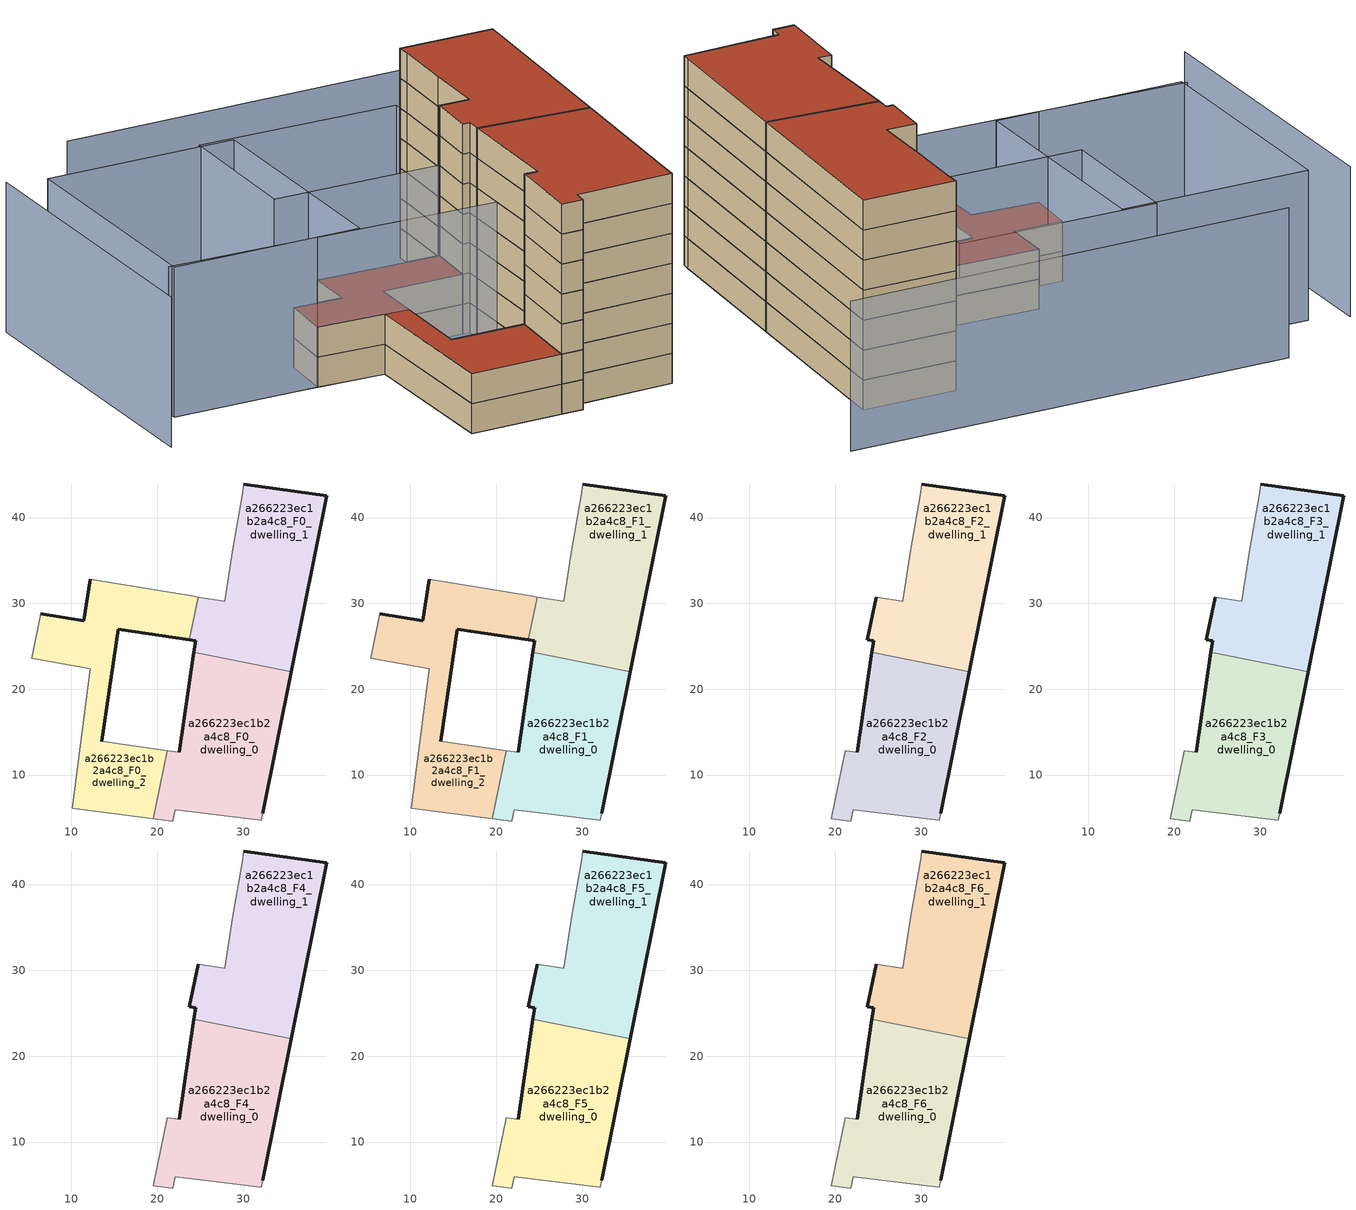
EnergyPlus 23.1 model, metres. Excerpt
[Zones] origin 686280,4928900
a266223ec1b2a4c8_F0_dwelling_0
 floor ground (EU_floor_Construction): 32.3,5.55 35.61,22.01 24.26,24.29 22.57,12.62 21.15,12.83 19.55,4.93 21.81,4.64 22.08,5.92 32.14,4.75 z0
 wall outside (EU_wall_Construction): 22.57,12.62 24.26,24.29 / 35.61,22.01 32.3,5.55 z0:3
 wall adiabatic (EU_wall_Construction): 21.15,12.83 22.57,12.62 / 32.3,5.55 32.14,4.75 22.08,5.92 21.81,4.64 19.55,4.93 z0:3
 wall to a266223ec1b2a4c8_F0_dwelling_2 (EU_wall_Construction): 19.55,4.93 21.15,12.83 z0:3
 wall to a266223ec1b2a4c8_F0_dwelling_1 (EU_wall_Construction): 24.26,24.29 35.61,22.01 z0:3
a266223ec1b2a4c8_F0_dwelling_1
 floor ground (EU_floor_Construction): 35.61,22.01 39.75,42.53 30.09,43.91 29.92,42.62 28.8,36.29 27.86,30.26 24.75,30.75 23.75,25.77 24.46,25.67 24.26,24.29 z0
 wall outside (EU_wall_Construction): 30.09,43.91 39.75,42.53 35.61,22.01 / 24.26,24.29 24.46,25.67 23.75,25.77 z0:3
 wall adiabatic (EU_wall_Construction): 24.75,30.75 27.86,30.26 28.8,36.29 29.92,42.62 30.09,43.91 z0:3
 wall to a266223ec1b2a4c8_F0_dwelling_2 (EU_wall_Construction): 23.75,25.77 24.75,30.75 z0:3
a266223ec1b2a4c8_F0_dwelling_2
 floor ground (EU_floor_Construction): 19.55,4.93 21.15,12.83 13.55,13.93 15.47,26.96 23.75,25.77 24.75,30.75 24.3,30.82 12.2,32.8 11.43,27.96 6.43,28.79 5.38,23.62 12.21,22.36 10.11,6.13 z0
 wall outside (EU_wall_Construction): 23.75,25.77 15.47,26.96 13.55,13.93 / 6.43,28.79 11.43,27.96 12.2,32.8 z0:3
 wall adiabatic (EU_wall_Construction): 13.55,13.93 21.15,12.83 / 19.55,4.93 10.11,6.13 12.21,22.36 5.38,23.62 6.43,28.79 / 12.2,32.8 24.3,30.82 24.75,30.75 z0:3
a266223ec1b2a4c8_F1_dwelling_0
 floor to a266223ec1b2a4c8_F0_dwelling_0 (EU_floor_Construction): 32.3,5.55 35.61,22.01 24.26,24.29 22.57,12.62 21.15,12.83 19.55,4.93 21.81,4.64 22.08,5.92 32.14,4.75 z3
 wall outside (EU_wall_Construction): 22.57,12.62 24.26,24.29 / 35.61,22.01 32.3,5.55 z3:6
 wall adiabatic (EU_wall_Construction): 21.15,12.83 22.57,12.62 / 32.3,5.55 32.14,4.75 22.08,5.92 21.81,4.64 19.55,4.93 z3:6
 wall to a266223ec1b2a4c8_F1_dwelling_2 (EU_wall_Construction): 19.55,4.93 21.15,12.83 z3:6
 wall to a266223ec1b2a4c8_F1_dwelling_1 (EU_wall_Construction): 24.26,24.29 35.61,22.01 z3:6
a266223ec1b2a4c8_F1_dwelling_1
 floor to a266223ec1b2a4c8_F0_dwelling_1 (EU_floor_Construction): 35.61,22.01 39.75,42.53 30.09,43.91 29.92,42.62 28.8,36.29 27.86,30.26 24.75,30.75 23.75,25.77 24.46,25.67 24.26,24.29 z3
 wall outside (EU_wall_Construction): 30.09,43.91 39.75,42.53 35.61,22.01 / 24.26,24.29 24.46,25.67 23.75,25.77 z3:6
 wall adiabatic (EU_wall_Construction): 24.75,30.75 27.86,30.26 28.8,36.29 29.92,42.62 30.09,43.91 z3:6
 wall to a266223ec1b2a4c8_F1_dwelling_2 (EU_wall_Construction): 23.75,25.77 24.75,30.75 z3:6
a266223ec1b2a4c8_F1_dwelling_2
 floor to a266223ec1b2a4c8_F0_dwelling_2 (EU_floor_Construction): 19.55,4.93 21.15,12.83 13.55,13.93 15.47,26.96 23.75,25.77 24.75,30.75 24.3,30.82 12.2,32.8 11.43,27.96 6.43,28.79 5.38,23.62 12.21,22.36 10.11,6.13 z3
 wall outside (EU_wall_Construction): 23.75,25.77 15.47,26.96 13.55,13.93 / 6.43,28.79 11.43,27.96 12.2,32.8 z3:6
 wall adiabatic (EU_wall_Construction): 13.55,13.93 21.15,12.83 / 19.55,4.93 10.11,6.13 12.21,22.36 5.38,23.62 6.43,28.79 / 12.2,32.8 24.3,30.82 24.75,30.75 z3:6
 roof outside (EU_roof_Construction): 24.3,30.82 24.75,30.75 23.75,25.77 15.47,26.96 13.55,13.93 21.15,12.83 19.55,4.93 10.11,6.13 12.21,22.36 5.38,23.62 6.43,28.79 11.43,27.96 12.2,32.8 z6
a266223ec1b2a4c8_F2_dwelling_0
 floor to a266223ec1b2a4c8_F1_dwelling_0 (EU_floor_Construction): 32.3,5.55 35.61,22.01 24.26,24.29 22.57,12.62 21.15,12.83 19.55,4.93 21.81,4.64 22.08,5.92 32.14,4.75 z6
 wall outside (EU_wall_Construction): 22.57,12.62 24.26,24.29 / 35.61,22.01 32.3,5.55 z6:9
 wall adiabatic (EU_wall_Construction): 32.3,5.55 32.14,4.75 22.08,5.92 21.81,4.64 19.55,4.93 21.15,12.83 22.57,12.62 z6:9
 wall to a266223ec1b2a4c8_F2_dwelling_1 (EU_wall_Construction): 24.26,24.29 35.61,22.01 z6:9
a266223ec1b2a4c8_F2_dwelling_1
 floor to a266223ec1b2a4c8_F1_dwelling_1 (EU_floor_Construction): 35.61,22.01 39.75,42.53 30.09,43.91 29.92,42.62 28.8,36.29 27.86,30.26 24.75,30.75 23.75,25.77 24.46,25.67 24.26,24.29 z6
 wall outside (EU_wall_Construction): 30.09,43.91 39.75,42.53 35.61,22.01 / 24.26,24.29 24.46,25.67 23.75,25.77 24.75,30.75 z6:9
 wall adiabatic (EU_wall_Construction): 24.75,30.75 27.86,30.26 28.8,36.29 29.92,42.62 30.09,43.91 z6:9
a266223ec1b2a4c8_F3_dwelling_0
 floor to a266223ec1b2a4c8_F2_dwelling_0 (EU_floor_Construction): 32.3,5.55 35.61,22.01 24.26,24.29 22.57,12.62 21.15,12.83 19.55,4.93 21.81,4.64 22.08,5.92 32.14,4.75 z9
 wall outside (EU_wall_Construction): 22.57,12.62 24.26,24.29 / 35.61,22.01 32.3,5.55 z9:12
 wall adiabatic (EU_wall_Construction): 32.3,5.55 32.14,4.75 22.08,5.92 21.81,4.64 19.55,4.93 21.15,12.83 22.57,12.62 z9:12
 wall to a266223ec1b2a4c8_F3_dwelling_1 (EU_wall_Construction): 24.26,24.29 35.61,22.01 z9:12
a266223ec1b2a4c8_F3_dwelling_1
 floor to a266223ec1b2a4c8_F2_dwelling_1 (EU_floor_Construction): 35.61,22.01 39.75,42.53 30.09,43.91 29.92,42.62 28.8,36.29 27.86,30.26 24.75,30.75 23.75,25.77 24.46,25.67 24.26,24.29 z9
 wall outside (EU_wall_Construction): 30.09,43.91 39.75,42.53 35.61,22.01 / 24.26,24.29 24.46,25.67 23.75,25.77 24.75,30.75 z9:12
 wall adiabatic (EU_wall_Construction): 24.75,30.75 27.86,30.26 28.8,36.29 29.92,42.62 30.09,43.91 z9:12
a266223ec1b2a4c8_F4_dwelling_0
 floor to a266223ec1b2a4c8_F3_dwelling_0 (EU_floor_Construction): 32.3,5.55 35.61,22.01 24.26,24.29 22.57,12.62 21.15,12.83 19.55,4.93 21.81,4.64 22.08,5.92 32.14,4.75 z12
 wall outside (EU_wall_Construction): 22.57,12.62 24.26,24.29 / 35.61,22.01 32.3,5.55 z12:15
 wall adiabatic (EU_wall_Construction): 32.3,5.55 32.14,4.75 22.08,5.92 21.81,4.64 19.55,4.93 21.15,12.83 22.57,12.62 z12:15
 wall to a266223ec1b2a4c8_F4_dwelling_1 (EU_wall_Construction): 24.26,24.29 35.61,22.01 z12:15
a266223ec1b2a4c8_F4_dwelling_1
 floor to a266223ec1b2a4c8_F3_dwelling_1 (EU_floor_Construction): 35.61,22.01 39.75,42.53 30.09,43.91 29.92,42.62 28.8,36.29 27.86,30.26 24.75,30.75 23.75,25.77 24.46,25.67 24.26,24.29 z12
 wall outside (EU_wall_Construction): 30.09,43.91 39.75,42.53 35.61,22.01 / 24.26,24.29 24.46,25.67 23.75,25.77 24.75,30.75 z12:15
 wall adiabatic (EU_wall_Construction): 24.75,30.75 27.86,30.26 28.8,36.29 29.92,42.62 30.09,43.91 z12:15
a266223ec1b2a4c8_F5_dwelling_0
 floor to a266223ec1b2a4c8_F4_dwelling_0 (EU_floor_Construction): 32.3,5.55 35.61,22.01 24.26,24.29 22.57,12.62 21.15,12.83 19.55,4.93 21.81,4.64 22.08,5.92 32.14,4.75 z15
 wall outside (EU_wall_Construction): 22.57,12.62 24.26,24.29 / 35.61,22.01 32.3,5.55 z15:18
 wall adiabatic (EU_wall_Construction): 32.3,5.55 32.14,4.75 22.08,5.92 21.81,4.64 19.55,4.93 21.15,12.83 22.57,12.62 z15:18
 wall to a266223ec1b2a4c8_F5_dwelling_1 (EU_wall_Construction): 24.26,24.29 35.61,22.01 z15:18
a266223ec1b2a4c8_F5_dwelling_1
 floor to a266223ec1b2a4c8_F4_dwelling_1 (EU_floor_Construction): 35.61,22.01 39.75,42.53 30.09,43.91 29.92,42.62 28.8,36.29 27.86,30.26 24.75,30.75 23.75,25.77 24.46,25.67 24.26,24.29 z15
 wall outside (EU_wall_Construction): 30.09,43.91 39.75,42.53 35.61,22.01 / 24.26,24.29 24.46,25.67 23.75,25.77 24.75,30.75 z15:18
 wall adiabatic (EU_wall_Construction): 24.75,30.75 27.86,30.26 28.8,36.29 29.92,42.62 30.09,43.91 z15:18
a266223ec1b2a4c8_F6_dwelling_0
 floor to a266223ec1b2a4c8_F5_dwelling_0 (EU_floor_Construction): 32.3,5.55 35.61,22.01 24.26,24.29 22.57,12.62 21.15,12.83 19.55,4.93 21.81,4.64 22.08,5.92 32.14,4.75 z18
 wall outside (EU_wall_Construction): 22.57,12.62 24.26,24.29 / 35.61,22.01 32.3,5.55 z18:21
 wall adiabatic (EU_wall_Construction): 32.3,5.55 32.14,4.75 22.08,5.92 21.81,4.64 19.55,4.93 21.15,12.83 22.57,12.62 z18:21
 wall to a266223ec1b2a4c8_F6_dwelling_1 (EU_wall_Construction): 24.26,24.29 35.61,22.01 z18:21
 roof outside (EU_roof_Construction): 35.61,22.01 32.3,5.55 32.14,4.75 22.08,5.92 21.81,4.64 19.55,4.93 21.15,12.83 22.57,12.62 24.26,24.29 z21
a266223ec1b2a4c8_F6_dwelling_1
 floor to a266223ec1b2a4c8_F5_dwelling_1 (EU_floor_Construction): 35.61,22.01 39.75,42.53 30.09,43.91 29.92,42.62 28.8,36.29 27.86,30.26 24.75,30.75 23.75,25.77 24.46,25.67 24.26,24.29 z18
 wall outside (EU_wall_Construction): 30.09,43.91 39.75,42.53 35.61,22.01 / 24.26,24.29 24.46,25.67 23.75,25.77 24.75,30.75 z18:21
 wall adiabatic (EU_wall_Construction): 24.75,30.75 27.86,30.26 28.8,36.29 29.92,42.62 30.09,43.91 z18:21
 roof outside (EU_roof_Construction): 39.75,42.53 35.61,22.01 24.26,24.29 24.46,25.67 23.75,25.77 24.75,30.75 27.86,30.26 28.8,36.29 29.92,42.62 30.09,43.91 z21
shading: -9.84,26.23 34.52,18.62 / -9.72,51.43 -14.07,20.15 / 46.58,49.7 0.75,55.95 / -9.56,25.77 -6.1,49.81 / -6.1,49.81 13.26,47.03 / 13.26,47.03 9.81,22.98 / 9.81,22.98 -9.56,25.77 / 28.03,30.25 7.66,33.36 / 7.66,33.36 9.87,47.82 / 9.87,47.82 30.24,44.71 / 30.24,44.71 28.03,30.25 z0:15
[Building]
EU S2 Campaign: North Axis=0; Terrain=City; Solar Distribution=FullExterior
[Site:Location]
Bologna: Latitude=44.5; Longitude=11.25; Time Zone=1; Elevation=37
[SizingPeriod:WeatherFileDays]
AnnualSizingPeriod: Begin Month=1; Begin Day of Month=1; End Month=12; End Day of Month=31; Day of Week for Start Day=Monday; Use Weather File Daylight Saving Period=No; Use Weather File Rain and Snow Indicators=No
[MATERIAL]
EU_InternalMass_Material: Roughness=MediumRough; Thickness=0.1; Conductivity=1; Density=1800; Specific Heat=900; Thermal Absorptance=0.9; Solar Absorptance=0.7; Visible Absorptance=0.7
[MATERIAL:NOMASS] Roughness=MediumRough; Thermal Absorptance=0.9; Solar Absorptance=0.7; Visible Absorptance=0.7
Name | Thermal Resistance
EU_wall_NoMass | 0.905828
EU_roof_NoMass | 0.37593
EU_floor_NoMass | 0.67114
[CONSTRUCTION]
EU_wall_Construction: EU_wall_NoMass
EU_roof_Construction: EU_roof_NoMass
EU_floor_Construction: EU_floor_NoMass
EU_InternalMass_Construction: EU_InternalMass_Material
[ZONE] Type=1; Multiplier=1; Ceiling Height=autocalculate; Floor Area=autocalculate; Part of Total Floor Area=Yes
Name | Volume
a266223ec1b2a4c8_F0_dwelling_0 | 641.771
a266223ec1b2a4c8_F1_dwelling_0; a266223ec1b2a4c8_F2_dwelling_0; a266223ec1b2a4c8_F3_dwelling_0; a266223ec1b2a4c8_F4_dwelling_0; a266223ec1b2a4c8_F5_dwelling_0; a266223ec1b2a4c8_F6_dwelling_0 | 641.773
a266223ec1b2a4c8_F0_dwelling_1 | 641.746
a266223ec1b2a4c8_F1_dwelling_1; a266223ec1b2a4c8_F2_dwelling_1; a266223ec1b2a4c8_F3_dwelling_1; a266223ec1b2a4c8_F4_dwelling_1; a266223ec1b2a4c8_F5_dwelling_1; a266223ec1b2a4c8_F6_dwelling_1 | 641.747
a266223ec1b2a4c8_F0_dwelling_2 | 641.778
a266223ec1b2a4c8_F1_dwelling_2 | 641.779
[INTERNALMASS] Construction=EU_InternalMass_Construction
Name | Zone or ZoneList | Surface Area
a266223ec1b2a4c8_F0_dwelling_0_EU_InternalMass | a266223ec1b2a4c8_F0_dwelling_0 | 213.923
a266223ec1b2a4c8_F0_dwelling_1_EU_InternalMass | a266223ec1b2a4c8_F0_dwelling_1 | 213.916
a266223ec1b2a4c8_F0_dwelling_2_EU_InternalMass | a266223ec1b2a4c8_F0_dwelling_2 | 213.926
a266223ec1b2a4c8_F1_dwelling_0_EU_InternalMass | a266223ec1b2a4c8_F1_dwelling_0 | 213.923
a266223ec1b2a4c8_F1_dwelling_1_EU_InternalMass | a266223ec1b2a4c8_F1_dwelling_1 | 213.916
a266223ec1b2a4c8_F1_dwelling_2_EU_InternalMass | a266223ec1b2a4c8_F1_dwelling_2 | 213.926
a266223ec1b2a4c8_F2_dwelling_0_EU_InternalMass | a266223ec1b2a4c8_F2_dwelling_0 | 320.88
a266223ec1b2a4c8_F2_dwelling_1_EU_InternalMass | a266223ec1b2a4c8_F2_dwelling_1 | 320.865
a266223ec1b2a4c8_F3_dwelling_0_EU_InternalMass | a266223ec1b2a4c8_F3_dwelling_0 | 320.88
a266223ec1b2a4c8_F3_dwelling_1_EU_InternalMass | a266223ec1b2a4c8_F3_dwelling_1 | 320.865
a266223ec1b2a4c8_F4_dwelling_0_EU_InternalMass | a266223ec1b2a4c8_F4_dwelling_0 | 320.88
a266223ec1b2a4c8_F4_dwelling_1_EU_InternalMass | a266223ec1b2a4c8_F4_dwelling_1 | 320.865
a266223ec1b2a4c8_F5_dwelling_0_EU_InternalMass | a266223ec1b2a4c8_F5_dwelling_0 | 320.88
a266223ec1b2a4c8_F5_dwelling_1_EU_InternalMass | a266223ec1b2a4c8_F5_dwelling_1 | 320.865
a266223ec1b2a4c8_F6_dwelling_0_EU_InternalMass | a266223ec1b2a4c8_F6_dwelling_0 | 320.88
a266223ec1b2a4c8_F6_dwelling_1_EU_InternalMass | a266223ec1b2a4c8_F6_dwelling_1 | 320.865
[OTHEREQUIPMENT] Fuel Type=Electricity; Design Level Calculation Method=Watts/Area; Power per Zone Floor Area=1; Fraction Latent=0; Fraction Radiant=0; Fraction Lost=0; Carbon Dioxide Generation Rate=0; EndUse Subcategory=EU_Step8_InternalGains
Name | Zone or ZoneList or Space or SpaceList | Schedule
EU_Step8_InternalGain_a266223ec1b2a4c8_F0_dwelling_0_f000 | a266223ec1b2a4c8_F0_dwelling_0 | EU_Step8_GainSchedule_a266223ec1b2a4c8_F0_dwelling_0_f000
EU_Step8_InternalGain_a266223ec1b2a4c8_F0_dwelling_1_f000 | a266223ec1b2a4c8_F0_dwelling_1 | EU_Step8_GainSchedule_a266223ec1b2a4c8_F0_dwelling_1_f000
EU_Step8_InternalGain_a266223ec1b2a4c8_F0_dwelling_2_f000 | a266223ec1b2a4c8_F0_dwelling_2 | EU_Step8_GainSchedule_a266223ec1b2a4c8_F0_dwelling_2_f000
EU_Step8_InternalGain_a266223ec1b2a4c8_F1_dwelling_0_f000 | a266223ec1b2a4c8_F1_dwelling_0 | EU_Step8_GainSchedule_a266223ec1b2a4c8_F1_dwelling_0_f000
EU_Step8_InternalGain_a266223ec1b2a4c8_F1_dwelling_1_f000 | a266223ec1b2a4c8_F1_dwelling_1 | EU_Step8_GainSchedule_a266223ec1b2a4c8_F1_dwelling_1_f000
EU_Step8_InternalGain_a266223ec1b2a4c8_F1_dwelling_2_f000 | a266223ec1b2a4c8_F1_dwelling_2 | EU_Step8_GainSchedule_a266223ec1b2a4c8_F1_dwelling_2_f000
EU_Step8_InternalGain_a266223ec1b2a4c8_F2_dwelling_0_f000 | a266223ec1b2a4c8_F2_dwelling_0 | EU_Step8_GainSchedule_a266223ec1b2a4c8_F2_dwelling_0_f000
EU_Step8_InternalGain_a266223ec1b2a4c8_F2_dwelling_1_f000 | a266223ec1b2a4c8_F2_dwelling_1 | EU_Step8_GainSchedule_a266223ec1b2a4c8_F2_dwelling_1_f000
EU_Step8_InternalGain_a266223ec1b2a4c8_F3_dwelling_0_f000 | a266223ec1b2a4c8_F3_dwelling_0 | EU_Step8_GainSchedule_a266223ec1b2a4c8_F3_dwelling_0_f000
EU_Step8_InternalGain_a266223ec1b2a4c8_F3_dwelling_1_f000 | a266223ec1b2a4c8_F3_dwelling_1 | EU_Step8_GainSchedule_a266223ec1b2a4c8_F3_dwelling_1_f000
EU_Step8_InternalGain_a266223ec1b2a4c8_F4_dwelling_0_f000 | a266223ec1b2a4c8_F4_dwelling_0 | EU_Step8_GainSchedule_a266223ec1b2a4c8_F4_dwelling_0_f000
EU_Step8_InternalGain_a266223ec1b2a4c8_F4_dwelling_1_f000 | a266223ec1b2a4c8_F4_dwelling_1 | EU_Step8_GainSchedule_a266223ec1b2a4c8_F4_dwelling_1_f000
EU_Step8_InternalGain_a266223ec1b2a4c8_F5_dwelling_0_f000 | a266223ec1b2a4c8_F5_dwelling_0 | EU_Step8_GainSchedule_a266223ec1b2a4c8_F5_dwelling_0_f000
EU_Step8_InternalGain_a266223ec1b2a4c8_F5_dwelling_1_f000 | a266223ec1b2a4c8_F5_dwelling_1 | EU_Step8_GainSchedule_a266223ec1b2a4c8_F5_dwelling_1_f000
EU_Step8_InternalGain_a266223ec1b2a4c8_F6_dwelling_0_f000 | a266223ec1b2a4c8_F6_dwelling_0 | EU_Step8_GainSchedule_a266223ec1b2a4c8_F6_dwelling_0_f000
EU_Step8_InternalGain_a266223ec1b2a4c8_F6_dwelling_1_f000 | a266223ec1b2a4c8_F6_dwelling_1 | EU_Step8_GainSchedule_a266223ec1b2a4c8_F6_dwelling_1_f000
[ZONEVENTILATION:DESIGNFLOWRATE] Schedule=EU_AlwaysOn; Design Flow Rate Calculation Method=AirChanges/Hour; Air Changes per Hour=0.73129; Ventilation Type=Natural; Fan Pressure Rise=0; Fan Total Efficiency=1; Constant Term Coefficient=1; Temperature Term Coefficient=0; Velocity Term Coefficient=0; Velocity Squared Term Coefficient=0; Minimum Indoor Temperature=-100; Maximum Indoor Temperature=100; Delta Temperature=-100; Minimum Outdoor Temperature=-100; Maximum Outdoor Temperature=100; Maximum Wind Speed=40
Name | Zone or ZoneList or Space or SpaceList
EU_ConstantAir_a266223ec1b2a4c8_F0_dwelling_0 | a266223ec1b2a4c8_F0_dwelling_0
EU_ConstantAir_a266223ec1b2a4c8_F0_dwelling_1 | a266223ec1b2a4c8_F0_dwelling_1
EU_ConstantAir_a266223ec1b2a4c8_F0_dwelling_2 | a266223ec1b2a4c8_F0_dwelling_2
EU_ConstantAir_a266223ec1b2a4c8_F1_dwelling_0 | a266223ec1b2a4c8_F1_dwelling_0
EU_ConstantAir_a266223ec1b2a4c8_F1_dwelling_1 | a266223ec1b2a4c8_F1_dwelling_1
EU_ConstantAir_a266223ec1b2a4c8_F1_dwelling_2 | a266223ec1b2a4c8_F1_dwelling_2
EU_ConstantAir_a266223ec1b2a4c8_F2_dwelling_0 | a266223ec1b2a4c8_F2_dwelling_0
EU_ConstantAir_a266223ec1b2a4c8_F2_dwelling_1 | a266223ec1b2a4c8_F2_dwelling_1
EU_ConstantAir_a266223ec1b2a4c8_F3_dwelling_0 | a266223ec1b2a4c8_F3_dwelling_0
EU_ConstantAir_a266223ec1b2a4c8_F3_dwelling_1 | a266223ec1b2a4c8_F3_dwelling_1
EU_ConstantAir_a266223ec1b2a4c8_F4_dwelling_0 | a266223ec1b2a4c8_F4_dwelling_0
EU_ConstantAir_a266223ec1b2a4c8_F4_dwelling_1 | a266223ec1b2a4c8_F4_dwelling_1
EU_ConstantAir_a266223ec1b2a4c8_F5_dwelling_0 | a266223ec1b2a4c8_F5_dwelling_0
EU_ConstantAir_a266223ec1b2a4c8_F5_dwelling_1 | a266223ec1b2a4c8_F5_dwelling_1
EU_ConstantAir_a266223ec1b2a4c8_F6_dwelling_0 | a266223ec1b2a4c8_F6_dwelling_0
EU_ConstantAir_a266223ec1b2a4c8_F6_dwelling_1 | a266223ec1b2a4c8_F6_dwelling_1
[HVACTEMPLATE:THERMOSTAT] Constant Heating Setpoint=20; Constant Cooling Setpoint=50
EU_HeatOnly_a266223ec1b2a4c8_F0_dwelling_0; EU_HeatOnly_a266223ec1b2a4c8_F0_dwelling_1; EU_HeatOnly_a266223ec1b2a4c8_F0_dwelling_2; EU_HeatOnly_a266223ec1b2a4c8_F1_dwelling_0; EU_HeatOnly_a266223ec1b2a4c8_F1_dwelling_1; EU_HeatOnly_a266223ec1b2a4c8_F1_dwelling_2; EU_HeatOnly_a266223ec1b2a4c8_F2_dwelling_0; EU_HeatOnly_a266223ec1b2a4c8_F2_dwelling_1; EU_HeatOnly_a266223ec1b2a4c8_F3_dwelling_0; EU_HeatOnly_a266223ec1b2a4c8_F3_dwelling_1; EU_HeatOnly_a266223ec1b2a4c8_F4_dwelling_0; EU_HeatOnly_a266223ec1b2a4c8_F4_dwelling_1; EU_HeatOnly_a266223ec1b2a4c8_F5_dwelling_0; EU_HeatOnly_a266223ec1b2a4c8_F5_dwelling_1; EU_HeatOnly_a266223ec1b2a4c8_F6_dwelling_0; EU_HeatOnly_a266223ec1b2a4c8_F6_dwelling_1
[HVACTEMPLATE:ZONE:IDEALLOADSAIRSYSTEM] System Availability Schedule=EU_AlwaysOn; Maximum Heating Supply Air Temperature=50; Minimum Cooling Supply Air Temperature=13; Maximum Heating Supply Air Humidity Ratio=0.0156; Minimum Cooling Supply Air Humidity Ratio=0.0077; Heating Limit=NoLimit; Cooling Limit=NoLimit; Heating Availability Schedule=EU_AlwaysOn; Cooling Availability Schedule=EU_CoolingOff; Dehumidification Control Type=ConstantSensibleHeatRatio; Cooling Sensible Heat Ratio=0.7; Dehumidification Setpoint=60; Humidification Control Type=None; Humidification Setpoint=30; Outdoor Air Method=None; Outdoor Air Flow Rate per Person=0.00944; Outdoor Air Flow Rate per Zone Floor Area=0; Outdoor Air Flow Rate per Zone=0; Demand Controlled Ventilation Type=None; Outdoor Air Economizer Type=NoEconomizer; Heat Recovery Type=None; Sensible Heat Recovery Effectiveness=0.7; Latent Heat Recovery Effectiveness=0.65
Name | Template Thermostat
a266223ec1b2a4c8_F0_dwelling_0 | EU_HeatOnly_a266223ec1b2a4c8_F0_dwelling_0
a266223ec1b2a4c8_F0_dwelling_1 | EU_HeatOnly_a266223ec1b2a4c8_F0_dwelling_1
a266223ec1b2a4c8_F0_dwelling_2 | EU_HeatOnly_a266223ec1b2a4c8_F0_dwelling_2
a266223ec1b2a4c8_F1_dwelling_0 | EU_HeatOnly_a266223ec1b2a4c8_F1_dwelling_0
a266223ec1b2a4c8_F1_dwelling_1 | EU_HeatOnly_a266223ec1b2a4c8_F1_dwelling_1
a266223ec1b2a4c8_F1_dwelling_2 | EU_HeatOnly_a266223ec1b2a4c8_F1_dwelling_2
a266223ec1b2a4c8_F2_dwelling_0 | EU_HeatOnly_a266223ec1b2a4c8_F2_dwelling_0
a266223ec1b2a4c8_F2_dwelling_1 | EU_HeatOnly_a266223ec1b2a4c8_F2_dwelling_1
a266223ec1b2a4c8_F3_dwelling_0 | EU_HeatOnly_a266223ec1b2a4c8_F3_dwelling_0
a266223ec1b2a4c8_F3_dwelling_1 | EU_HeatOnly_a266223ec1b2a4c8_F3_dwelling_1
a266223ec1b2a4c8_F4_dwelling_0 | EU_HeatOnly_a266223ec1b2a4c8_F4_dwelling_0
a266223ec1b2a4c8_F4_dwelling_1 | EU_HeatOnly_a266223ec1b2a4c8_F4_dwelling_1
a266223ec1b2a4c8_F5_dwelling_0 | EU_HeatOnly_a266223ec1b2a4c8_F5_dwelling_0
a266223ec1b2a4c8_F5_dwelling_1 | EU_HeatOnly_a266223ec1b2a4c8_F5_dwelling_1
a266223ec1b2a4c8_F6_dwelling_0 | EU_HeatOnly_a266223ec1b2a4c8_F6_dwelling_0
a266223ec1b2a4c8_F6_dwelling_1 | EU_HeatOnly_a266223ec1b2a4c8_F6_dwelling_1
[SIZING:ZONE] Zone Cooling Design Supply Air Temperature Input Method=SupplyAirTemperature; Zone Cooling Design Supply Air Temperature=13; Zone Heating Design Supply Air Temperature Input Method=SupplyAirTemperature; Zone Heating Design Supply Air Temperature=50; Zone Cooling Design Supply Air Humidity Ratio=0.008; Zone Heating Design Supply Air Humidity Ratio=0.008; Cooling Design Air Flow Method=DesignDay; Cooling Design Air Flow Rate=0; Cooling Minimum Air Flow per Zone Floor Area=0.000762; Cooling Minimum Air Flow=0; Cooling Minimum Air Flow Fraction=0.2; Heating Design Air Flow Method=DesignDay; Heating Design Air Flow Rate=0; Heating Maximum Air Flow per Zone Floor Area=0.002032; Heating Maximum Air Flow=0.141576; Heating Maximum Air Flow Fraction=0.3; Account for Dedicated Outdoor Air System=No; Dedicated Outdoor Air System Control Strategy=NeutralSupplyAir; Dedicated Outdoor Air Low Setpoint Temperature for Design=autosize; Dedicated Outdoor Air High Setpoint Temperature for Design=autosize; Zone Load Sizing Method=Sensible Load Only No Latent Load; Zone Latent Cooling Design Supply Air Humidity Ratio Input Method=HumidityRatioDifference; Zone Cooling Design Supply Air Humidity Ratio Difference=0.005; Zone Latent Heating Design Supply Air Humidity Ratio Input Method=HumidityRatioDifference; Zone Humidification Design Supply Air Humidity Ratio Difference=0.005
a266223ec1b2a4c8_F0_dwelling_0; a266223ec1b2a4c8_F0_dwelling_1; a266223ec1b2a4c8_F0_dwelling_2; a266223ec1b2a4c8_F1_dwelling_0; a266223ec1b2a4c8_F1_dwelling_1; a266223ec1b2a4c8_F1_dwelling_2; a266223ec1b2a4c8_F2_dwelling_0; a266223ec1b2a4c8_F2_dwelling_1; a266223ec1b2a4c8_F3_dwelling_0; a266223ec1b2a4c8_F3_dwelling_1; a266223ec1b2a4c8_F4_dwelling_0; a266223ec1b2a4c8_F4_dwelling_1; a266223ec1b2a4c8_F5_dwelling_0; a266223ec1b2a4c8_F5_dwelling_1; a266223ec1b2a4c8_F6_dwelling_0; a266223ec1b2a4c8_F6_dwelling_1
[SCHEDULE:CONSTANT]
Name | Hourly Value
EU_AlwaysOn | 1
EU_CoolingOff | 0
[SCHEDULE:FILE] Column Number=1; Rows to Skip at Top=0; Number of Hours of Data=8760; Column Separator=Comma; Interpolate to Timestep=No; Minutes per Item=60; Adjust Schedule for Daylight Savings=Yes
Name | File
EU_Step8_GainSchedule_a266223ec1b2a4c8_F0_dwelling_0_f000 | ../../schedules/a266223ec1b2a4c8/a266223ec1b2a4c8_F0_dwelling_0_f000_gain.csv
EU_Step8_GainSchedule_a266223ec1b2a4c8_F0_dwelling_1_f000 | ../../schedules/a266223ec1b2a4c8/a266223ec1b2a4c8_F0_dwelling_1_f000_gain.csv
EU_Step8_GainSchedule_a266223ec1b2a4c8_F0_dwelling_2_f000 | ../../schedules/a266223ec1b2a4c8/a266223ec1b2a4c8_F0_dwelling_2_f000_gain.csv
EU_Step8_GainSchedule_a266223ec1b2a4c8_F1_dwelling_0_f000 | ../../schedules/a266223ec1b2a4c8/a266223ec1b2a4c8_F1_dwelling_0_f000_gain.csv
EU_Step8_GainSchedule_a266223ec1b2a4c8_F1_dwelling_1_f000 | ../../schedules/a266223ec1b2a4c8/a266223ec1b2a4c8_F1_dwelling_1_f000_gain.csv
EU_Step8_GainSchedule_a266223ec1b2a4c8_F1_dwelling_2_f000 | ../../schedules/a266223ec1b2a4c8/a266223ec1b2a4c8_F1_dwelling_2_f000_gain.csv
EU_Step8_GainSchedule_a266223ec1b2a4c8_F2_dwelling_0_f000 | ../../schedules/a266223ec1b2a4c8/a266223ec1b2a4c8_F2_dwelling_0_f000_gain.csv
EU_Step8_GainSchedule_a266223ec1b2a4c8_F2_dwelling_1_f000 | ../../schedules/a266223ec1b2a4c8/a266223ec1b2a4c8_F2_dwelling_1_f000_gain.csv
EU_Step8_GainSchedule_a266223ec1b2a4c8_F3_dwelling_0_f000 | ../../schedules/a266223ec1b2a4c8/a266223ec1b2a4c8_F3_dwelling_0_f000_gain.csv
EU_Step8_GainSchedule_a266223ec1b2a4c8_F3_dwelling_1_f000 | ../../schedules/a266223ec1b2a4c8/a266223ec1b2a4c8_F3_dwelling_1_f000_gain.csv
EU_Step8_GainSchedule_a266223ec1b2a4c8_F4_dwelling_0_f000 | ../../schedules/a266223ec1b2a4c8/a266223ec1b2a4c8_F4_dwelling_0_f000_gain.csv
EU_Step8_GainSchedule_a266223ec1b2a4c8_F4_dwelling_1_f000 | ../../schedules/a266223ec1b2a4c8/a266223ec1b2a4c8_F4_dwelling_1_f000_gain.csv
EU_Step8_GainSchedule_a266223ec1b2a4c8_F5_dwelling_0_f000 | ../../schedules/a266223ec1b2a4c8/a266223ec1b2a4c8_F5_dwelling_0_f000_gain.csv
EU_Step8_GainSchedule_a266223ec1b2a4c8_F5_dwelling_1_f000 | ../../schedules/a266223ec1b2a4c8/a266223ec1b2a4c8_F5_dwelling_1_f000_gain.csv
EU_Step8_GainSchedule_a266223ec1b2a4c8_F6_dwelling_0_f000 | ../../schedules/a266223ec1b2a4c8/a266223ec1b2a4c8_F6_dwelling_0_f000_gain.csv
EU_Step8_GainSchedule_a266223ec1b2a4c8_F6_dwelling_1_f000 | ../../schedules/a266223ec1b2a4c8/a266223ec1b2a4c8_F6_dwelling_1_f000_gain.csv
